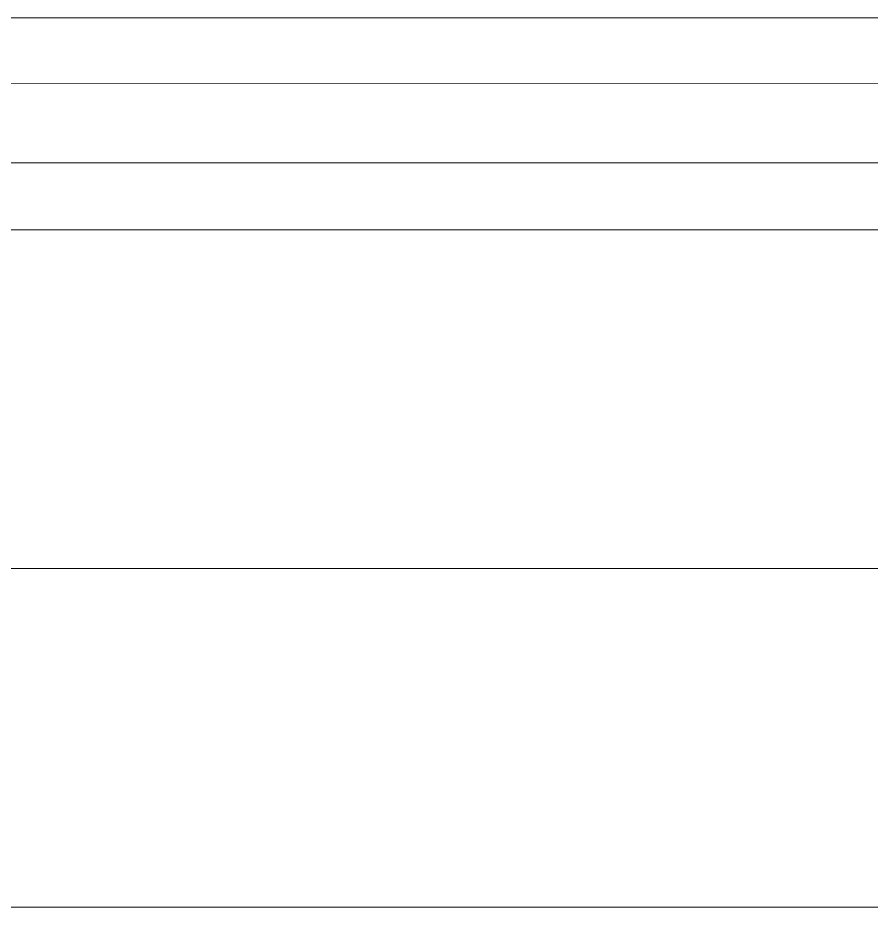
# Model space of a CAD drawing. Header units: millimetres. Extents: x -253 to 4295, y -442 to 2895.
# Drawn here: x 309.6 to 768.5, y 859.9 to 1338 of the extents above; entities that cross this region are included whole.
import ezdxf

# ---------------------------------------------------------------- set-up
doc = ezdxf.new("R2010")
doc.units = ezdxf.units.MM
doc.layers.add('ZANO_R', color=7, linetype='Continuous', lineweight=0)

msp = doc.modelspace()

# ---------------------------------------------------------------- linework, layer by layer
at = {"layer": 'ZANO_R'}
for p, q in [((-45.17, 1338.03), (1734.83, 1338.03)), ((1744.83, 1301.96), (-55.17, 1303.1)), ((1734.83, 1260.02), (-45.17, 1260.02)), ((-45.17, 1223.97), (1734.83, 1223.97)), ((1736.42, 1041.93), (-46.75, 1041.93)), ((1734.83, 859.9), (-45.17, 859.9))]:
    msp.add_line(p, q, dxfattribs=at)

doc.saveas('drawing.dxf')
